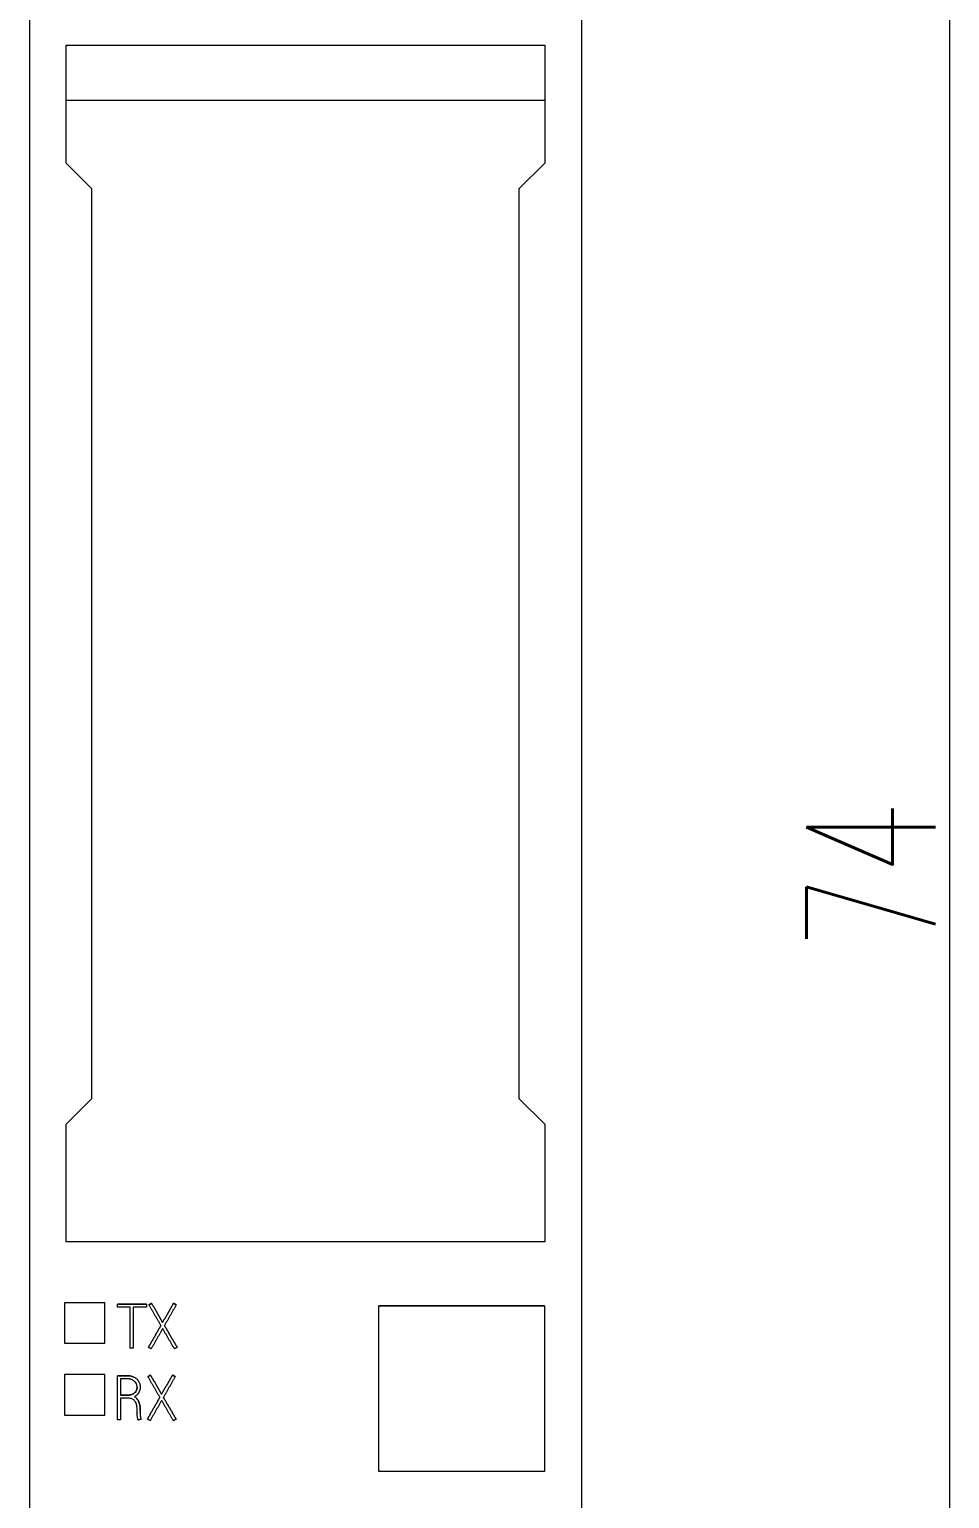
# Model space of a CAD drawing. Header units: millimetres. Extents: x 0 to 420, y 0 to 297.
# Drawn here: x 198.16 to 223.16, y 199.47 to 239.37 of the extents above; entities that cross this region are included whole.
import ezdxf

# ---------------------------------------------------------------- set-up
doc = ezdxf.new("R2010")
doc.units = ezdxf.units.MM
doc.layers.add('1', color=7, linetype='Continuous')
doc.layers.add('106', color=7, linetype='Continuous')
doc.styles.add('latin_extended', font='simplex.shx')

msp = doc.modelspace()

# ---------------------------------------------------------------- linework, layer by layer
at = {"layer": '1', "color": 7, "linetype": 'Continuous', "lineweight": 13}
for p, q in [((198.155, 241.708), (198.155, 183.474)), ((213.155, 241.708), (213.155, 183.474)), ((199.155, 235.741), (199.155, 238.941)), ((199.155, 238.941), (212.155, 238.941)), ((212.155, 238.941), (212.155, 235.741)), ((213.168, 238.916), (213.155, 238.916)), ((213.168, 238.911), (213.155, 238.911)), ((212.155, 237.441), (199.155, 237.441)), ((213.155, 237.198), (213.168, 237.198)), ((213.155, 237.193), (213.168, 237.193)), ((199.855, 235.041), (199.155, 235.741)), ((212.155, 235.741), (211.455, 235.041)), ((199.855, 210.341), (199.855, 235.041)), ((211.455, 235.041), (211.455, 210.341)), ((199.155, 209.641), (199.855, 210.341)), ((211.455, 210.341), (212.155, 209.641)), ((199.155, 206.441), (199.155, 209.641)), ((212.155, 209.641), (212.155, 206.441)), ((212.155, 206.441), (199.155, 206.441)), ((199.105, 204.791), (199.105, 203.691)), ((200.205, 204.791), (199.105, 204.791)), ((200.205, 203.691), (200.205, 204.791)), ((200.55, 204.671), (200.55, 204.756)), ((200.55, 204.756), (200.55, 204.756)), ((201.334, 204.756), (200.55, 204.756)), ((200.55, 204.756), (201.334, 204.756)), ((201.334, 204.756), (201.334, 204.671)), ((201.334, 204.756), (201.334, 204.756)), ((201.404, 204.735), (201.404, 204.735)), ((201.476, 204.776), (201.476, 204.776)), ((202.07, 204.776), (202.07, 204.776)), ((202.145, 204.735), (202.145, 204.735)), ((212.15, 204.709), (207.65, 204.709)), ((207.65, 204.709), (207.65, 204.709)), ((207.65, 204.709), (212.15, 204.709)), ((207.65, 200.209), (207.65, 204.709)), ((212.15, 204.709), (212.15, 204.709)), ((212.15, 204.709), (212.15, 200.209)), ((200.893, 204.671), (200.55, 204.671)), ((200.893, 203.558), (200.893, 204.671)), ((200.978, 204.671), (200.978, 203.558)), ((201.334, 204.671), (200.978, 204.671)), ((201.775, 204.257), (201.775, 204.257)), ((199.105, 203.691), (200.205, 203.691)), ((200.978, 203.558), (200.893, 203.558)), ((201.391, 203.579), (201.391, 203.58)), ((202.17, 203.579), (202.17, 203.58)), ((199.105, 202.841), (199.105, 201.741)), ((200.205, 202.841), (199.105, 202.841)), ((200.205, 201.741), (200.205, 202.841)), ((200.55, 201.608), (200.55, 202.808)), ((200.635, 202.723), (200.635, 202.284)), ((200.974, 202.781), (200.974, 202.781)), ((201.376, 202.785), (201.376, 202.785)), ((201.447, 202.826), (201.447, 202.826)), ((202.042, 202.826), (202.042, 202.826)), ((202.117, 202.785), (202.117, 202.785)), ((201.023, 202.35), (201.023, 202.35)), ((201.166, 202.497), (201.166, 202.497)), ((201.747, 202.307), (201.747, 202.307)), ((200.635, 202.199), (200.635, 201.608)), ((199.105, 201.741), (200.205, 201.741)), ((200.635, 201.608), (200.55, 201.608)), ((201.08, 201.779), (201.08, 201.779)), ((201.164, 201.849), (201.164, 201.849)), ((201.168, 201.717), (201.168, 201.717)), ((201.191, 201.63), (201.191, 201.63)), ((201.362, 201.63), (201.362, 201.63)), ((202.142, 201.63), (202.142, 201.63)), ((212.15, 200.209), (207.65, 200.209))]:
    msp.add_line(p, q, dxfattribs=at)
for points, weights in [([(201.476, 204.776), (201.44, 204.755), (201.404, 204.735)], [0.500000031228, 0.499999968772, 0.500000031228]), ([(201.404, 204.735), (201.44, 204.755), (201.476, 204.776)], [0.499999975251, 0.500000024749, 0.499999975251]), ([(201.729, 204.174), (201.566, 204.454), (201.404, 204.735)], [0.500000017511, 0.499999982489, 0.500000017511]), ([(201.476, 204.776), (201.625, 204.517), (201.775, 204.257)], [0.500000015305, 0.499999984695, 0.500000015305]), ([(201.775, 204.257), (201.625, 204.517), (201.476, 204.776)], [0.500000014225, 0.499999985775, 0.500000014225]), ([(202.07, 204.776), (201.923, 204.517), (201.775, 204.257)], [0.500000015228, 0.499999984772, 0.500000015228]), ([(201.775, 204.257), (201.923, 204.517), (202.07, 204.776)], [0.500000016013, 0.499999983987, 0.500000016013]), ([(202.145, 204.735), (201.985, 204.453), (201.825, 204.172)], [0.500000017153, 0.499999982847, 0.500000017153]), ([(202.145, 204.735), (202.107, 204.755), (202.07, 204.776)], [0.499999840425, 0.500000159575, 0.499999840425]), ([(202.07, 204.776), (202.107, 204.755), (202.145, 204.735)], [0.499999983529, 0.500000016471, 0.499999983529]), ([(201.391, 203.579), (201.56, 203.877), (201.729, 204.174)], [0.500000019485, 0.499999980515, 0.500000019485]), ([(201.729, 204.174), (201.56, 203.877), (201.391, 203.58)], [0.500000019141, 0.499999980859, 0.500000019141]), ([(201.777, 204.089), (201.62, 203.813), (201.464, 203.538)], [0.500000017463, 0.499999982537, 0.500000017463]), ([(202.096, 203.538), (201.937, 203.813), (201.777, 204.089)], [0.500000017484, 0.499999982516, 0.500000017484]), ([(202.17, 203.58), (201.997, 203.876), (201.825, 204.172)], [0.500000019519, 0.499999980481, 0.500000019519]), ([(201.825, 204.172), (201.997, 203.876), (202.17, 203.579)], [0.50000001934, 0.49999998066, 0.50000001934]), ([(201.464, 203.538), (201.427, 203.559), (201.391, 203.579)], [0.499999806987, 0.500000193013, 0.499999806987]), ([(202.17, 203.579), (202.133, 203.559), (202.096, 203.538)], [0.499999692367, 0.500000307633, 0.499999692367]), ([(201.447, 202.826), (201.412, 202.805), (201.376, 202.785)], [0.500000229517, 0.499999770483, 0.500000229517]), ([(201.376, 202.785), (201.412, 202.805), (201.447, 202.826)], [0.500000103529, 0.499999896471, 0.500000103529]), ([(201.7, 202.224), (201.538, 202.504), (201.376, 202.785)], [0.500000016098, 0.499999983902, 0.500000016098]), ([(201.747, 202.307), (201.597, 202.567), (201.447, 202.826)], [0.500000015268, 0.499999984732, 0.500000015268]), ([(201.447, 202.826), (201.597, 202.567), (201.747, 202.307)], [0.500000015158, 0.499999984842, 0.500000015158]), ([(201.747, 202.307), (201.894, 202.567), (202.042, 202.826)], [0.500000015082, 0.499999984918, 0.500000015082]), ([(202.042, 202.826), (201.894, 202.567), (201.747, 202.307)], [0.500000015204, 0.499999984796, 0.500000015204]), ([(202.117, 202.785), (201.957, 202.503), (201.797, 202.222)], [0.500000017572, 0.499999982428, 0.500000017572]), ([(202.042, 202.826), (202.079, 202.805), (202.117, 202.785)], [0.499999995966, 0.500000004034, 0.499999995966]), ([(202.117, 202.785), (202.079, 202.805), (202.042, 202.826)], [0.500000185282, 0.499999814718, 0.500000185282]), ([(201.7, 202.224), (201.531, 201.927), (201.362, 201.63)], [0.500000019979, 0.499999980021, 0.500000019979]), ([(201.362, 201.63), (201.531, 201.927), (201.7, 202.224)], [0.50000001879, 0.49999998121, 0.50000001879]), ([(201.749, 202.139), (201.592, 201.863), (201.436, 201.588)], [0.500000016631, 0.499999983369, 0.500000016631]), ([(202.068, 201.588), (201.908, 201.863), (201.749, 202.139)], [0.500000017042, 0.499999982958, 0.500000017042]), ([(202.142, 201.63), (201.969, 201.926), (201.797, 202.222)], [0.500000019738, 0.499999980262, 0.500000019738]), ([(201.797, 202.222), (201.969, 201.926), (202.142, 201.63)], [0.50000002043, 0.49999997957, 0.50000002043]), ([(201.081, 201.794), (201.08, 201.787), (201.08, 201.779)], [0.500001128704, 0.499998871296, 0.500001128704]), ([(201.08, 201.779), (201.08, 201.787), (201.081, 201.794)], [0.500000605301, 0.499999394699, 0.500000605301]), ([(201.191, 201.63), (201.152, 201.615), (201.113, 201.6)], [0.500000369011, 0.499999630989, 0.500000369011]), ([(201.436, 201.588), (201.399, 201.609), (201.362, 201.63)], [0.500000069732, 0.499999930268, 0.500000069732]), ([(202.142, 201.63), (202.105, 201.609), (202.068, 201.588)], [0.500000228466, 0.499999771534, 0.500000228466])]:
    msp.add_rational_spline(points, weights, degree=2, dxfattribs=at)
for points, knots in [([(200.974, 202.781), (200.957, 202.788), (200.94, 202.794), (200.905, 202.802), (200.888, 202.805), (200.861, 202.807), (200.853, 202.808), (200.835, 202.808), (200.826, 202.808), (200.799, 202.808), (200.71, 202.808), (200.621, 202.808), (200.55, 202.808)], [0, 0, 0, 0, 0.125, 0.125, 0.25, 0.25, 0.3125, 0.3125, 0.375, 0.375, 0.5, 1, 1, 1, 1]), ([(200.55, 202.808), (200.621, 202.808), (200.71, 202.808), (200.799, 202.808), (200.826, 202.808), (200.835, 202.808), (200.852, 202.808), (200.861, 202.807), (200.888, 202.805), (200.905, 202.802), (200.94, 202.794), (200.957, 202.788), (200.974, 202.781)], [0, 0, 0, 0, 0.5, 0.625, 0.625, 0.6875, 0.6875, 0.75, 0.75, 0.875, 0.875, 1, 1, 1, 1]), ([(201.065, 202.579), (201.058, 202.598), (201.048, 202.616), (201.028, 202.64), (201.021, 202.648), (201.006, 202.662), (200.998, 202.668), (200.982, 202.68), (200.973, 202.685), (200.955, 202.695), (200.946, 202.7), (200.927, 202.707), (200.917, 202.711), (200.897, 202.716), (200.887, 202.718), (200.867, 202.721), (200.857, 202.722), (200.842, 202.723), (200.832, 202.723), (200.822, 202.723), (200.796, 202.723), (200.736, 202.723), (200.675, 202.723), (200.635, 202.723)], [0, 0, 0, 0, 0.125, 0.125, 0.1875, 0.1875, 0.25, 0.25, 0.3125, 0.3125, 0.375, 0.375, 0.4375, 0.4375, 0.5, 0.5, 0.5625, 0.5625, 0.59375, 0.625, 0.625, 0.75, 1, 1, 1, 1]), ([(201.069, 202.721), (201.068, 202.723), (201.066, 202.724), (201.059, 202.731), (201.053, 202.735), (201.025, 202.757), (201, 202.77), (200.974, 202.781)], [0, 0, 0, 0, 0.06068, 0.06068, 0.248544, 0.248544, 1, 1, 1, 1]), ([(200.974, 202.781), (201, 202.77), (201.025, 202.757), (201.059, 202.731), (201.069, 202.722), (201.089, 202.701), (201.098, 202.691), (201.115, 202.668), (201.123, 202.656), (201.136, 202.631), (201.142, 202.618), (201.151, 202.591), (201.155, 202.577), (201.16, 202.557), (201.161, 202.55), (201.163, 202.535), (201.164, 202.528), (201.166, 202.507), (201.166, 202.493), (201.165, 202.472), (201.164, 202.465), (201.162, 202.451), (201.161, 202.444), (201.154, 202.409), (201.144, 202.382), (201.128, 202.351), (201.124, 202.344), (201.117, 202.332), (201.105, 202.315), (201.091, 202.299), (201.075, 202.284), (201.07, 202.28), (201.059, 202.271), (201.042, 202.258), (201.024, 202.247), (201.011, 202.24)], [0, 0, 0, 0, 0.125, 0.125, 0.1875, 0.1875, 0.25, 0.25, 0.3125, 0.3125, 0.375, 0.375, 0.4375, 0.4375, 0.46875, 0.46875, 0.5, 0.5, 0.5625, 0.5625, 0.59375, 0.59375, 0.625, 0.625, 0.75, 0.75, 0.78125, 0.78125, 0.8125, 0.875, 0.875, 0.90625, 0.90625, 0.9375, 1, 1, 1, 1]), ([(201.023, 202.35), (201.011, 202.338), (200.997, 202.328), (200.976, 202.315), (200.968, 202.311), (200.953, 202.304), (200.945, 202.301), (200.921, 202.293), (200.905, 202.289), (200.88, 202.286), (200.871, 202.285), (200.854, 202.284), (200.846, 202.284), (200.77, 202.284), (200.703, 202.284), (200.635, 202.284)], [0, 0, 0, 0, 0.125, 0.125, 0.1875, 0.1875, 0.25, 0.25, 0.375, 0.375, 0.4375, 0.4375, 0.5, 0.5, 1, 1, 1, 1]), ([(200.635, 202.284), (200.703, 202.284), (200.77, 202.284), (200.846, 202.284), (200.855, 202.284), (200.872, 202.285), (200.88, 202.286), (200.905, 202.289), (200.921, 202.293), (200.945, 202.301), (200.953, 202.304), (200.968, 202.311), (200.976, 202.315), (200.997, 202.328), (201.011, 202.338), (201.023, 202.35)], [0, 0, 0, 0, 0.5, 0.5, 0.5625, 0.5625, 0.625, 0.625, 0.75, 0.75, 0.8125, 0.8125, 0.875, 0.875, 1, 1, 1, 1]), ([(201.023, 202.35), (201.037, 202.365), (201.05, 202.381), (201.061, 202.404), (201.063, 202.409), (201.067, 202.418), (201.069, 202.423), (201.074, 202.438), (201.076, 202.448), (201.08, 202.468), (201.081, 202.478), (201.081, 202.499), (201.081, 202.509), (201.079, 202.529), (201.077, 202.54), (201.072, 202.56), (201.069, 202.569), (201.065, 202.579)], [0, 0, 0, 0, 0.25, 0.25, 0.3125, 0.3125, 0.375, 0.375, 0.5, 0.5, 0.625, 0.625, 0.75, 0.75, 0.875, 0.875, 1, 1, 1, 1]), ([(201.081, 202.497), (201.081, 202.494), (201.081, 202.491), (201.081, 202.478), (201.08, 202.468), (201.076, 202.448), (201.074, 202.438), (201.067, 202.418), (201.064, 202.409), (201.054, 202.391), (201.049, 202.382), (201.037, 202.365), (201.03, 202.357), (201.023, 202.35)], [0, 0, 0, 0, 0.050873, 0.050873, 0.240699, 0.240699, 0.430524, 0.430524, 0.620349, 0.620349, 0.810175, 0.810175, 1, 1, 1, 1]), ([(201.081, 201.794), (201.081, 201.825), (201.081, 201.856), (201.081, 201.895), (201.081, 201.903), (201.081, 201.918), (201.081, 201.926), (201.079, 201.949), (201.078, 201.965), (201.074, 201.995), (201.071, 202.011), (201.063, 202.041), (201.058, 202.056), (201.049, 202.077), (201.045, 202.084), (201.038, 202.098), (201.034, 202.105), (201.02, 202.124), (201.01, 202.135), (200.986, 202.156), (200.973, 202.164), (200.945, 202.179), (200.931, 202.184), (200.901, 202.193), (200.885, 202.195), (200.862, 202.198), (200.854, 202.198), (200.839, 202.199), (200.831, 202.199), (200.76, 202.199), (200.698, 202.199), (200.635, 202.199)], [0, 0, 0, 0, 0.125, 0.125, 0.15625, 0.15625, 0.1875, 0.1875, 0.25, 0.25, 0.3125, 0.3125, 0.375, 0.375, 0.40625, 0.40625, 0.4375, 0.4375, 0.5, 0.5, 0.5625, 0.5625, 0.625, 0.625, 0.6875, 0.6875, 0.71875, 0.71875, 0.75, 0.75, 1, 1, 1, 1]), ([(201.164, 201.849), (201.164, 201.858), (201.164, 201.868), (201.164, 201.886), (201.164, 201.895), (201.164, 201.923), (201.163, 201.941), (201.16, 201.978), (201.157, 201.996), (201.151, 202.032), (201.147, 202.05), (201.136, 202.085), (201.129, 202.102), (201.112, 202.134), (201.102, 202.15), (201.081, 202.18), (201.069, 202.194), (201.049, 202.213), (201.041, 202.219), (201.027, 202.23), (201.019, 202.236), (201.011, 202.24)], [0, 0, 0, 0, 0.0625, 0.0625, 0.125, 0.125, 0.25, 0.25, 0.375, 0.375, 0.5, 0.5, 0.625, 0.625, 0.75, 0.75, 0.875, 0.875, 0.9375, 0.9375, 1, 1, 1, 1]), ([(201.011, 202.24), (201.027, 202.231), (201.042, 202.22), (201.061, 202.201), (201.068, 202.194), (201.08, 202.18), (201.086, 202.173), (201.102, 202.151), (201.111, 202.135), (201.124, 202.111), (201.128, 202.102), (201.135, 202.085), (201.138, 202.076), (201.147, 202.05), (201.151, 202.032), (201.157, 201.996), (201.16, 201.978), (201.163, 201.941), (201.164, 201.923), (201.164, 201.895), (201.164, 201.886), (201.164, 201.868), (201.164, 201.858), (201.164, 201.849)], [0, 0, 0, 0, 0.125, 0.125, 0.1875, 0.1875, 0.25, 0.25, 0.375, 0.375, 0.4375, 0.4375, 0.5, 0.5, 0.625, 0.625, 0.75, 0.75, 0.875, 0.875, 0.9375, 0.9375, 1, 1, 1, 1]), ([(201.113, 201.6), (201.103, 201.628), (201.094, 201.658), (201.086, 201.703), (201.084, 201.718), (201.08, 201.749), (201.08, 201.764), (201.08, 201.779)], [0, 0, 0, 0, 0.5, 0.5, 0.75, 0.75, 1, 1, 1, 1]), ([(201.164, 201.849), (201.164, 201.844), (201.163, 201.838), (201.163, 201.827), (201.163, 201.822), (201.163, 201.811), (201.163, 201.805), (201.163, 201.794), (201.163, 201.789), (201.163, 201.761), (201.165, 201.739), (201.168, 201.717)], [0, 0, 0, 0, 0.125, 0.125, 0.25, 0.25, 0.375, 0.375, 0.5, 0.5, 1, 1, 1, 1]), ([(201.163, 201.802), (201.163, 201.806), (201.163, 201.811), (201.163, 201.818), (201.163, 201.82), (201.163, 201.822)], [0, 0, 0, 0, 0.721734, 0.721734, 1, 1, 1, 1]), ([(201.168, 201.717), (201.17, 201.702), (201.173, 201.687), (201.181, 201.658), (201.186, 201.644), (201.191, 201.63)], [0, 0, 0, 0, 0.5, 0.5, 1, 1, 1, 1])]:
    msp.add_open_spline(points, degree=3, knots=knots, dxfattribs=at)
at = {"layer": '106', "color": 7, "linetype": 'Continuous', "lineweight": 13}
msp.add_line((223.155, 253.429), (223.155, 179.433), dxfattribs=at)

# ---------------------------------------------------------------- texts
at = {"layer": '106', "color": 7, "linetype": 'Continuous', "lineweight": 18, "extrusion": (0, -0.000692496, 1), "insert": (222.77, 214.366, 0), "char_height": 3.5, "attachment_point": 7, "text_direction": (0, 1, 0.000692), "line_spacing_factor": 0.963855, "style": 'latin_extended'}
msp.add_mtext('\\W0.6754;74', dxfattribs=at)

doc.saveas('drawing.dxf')
